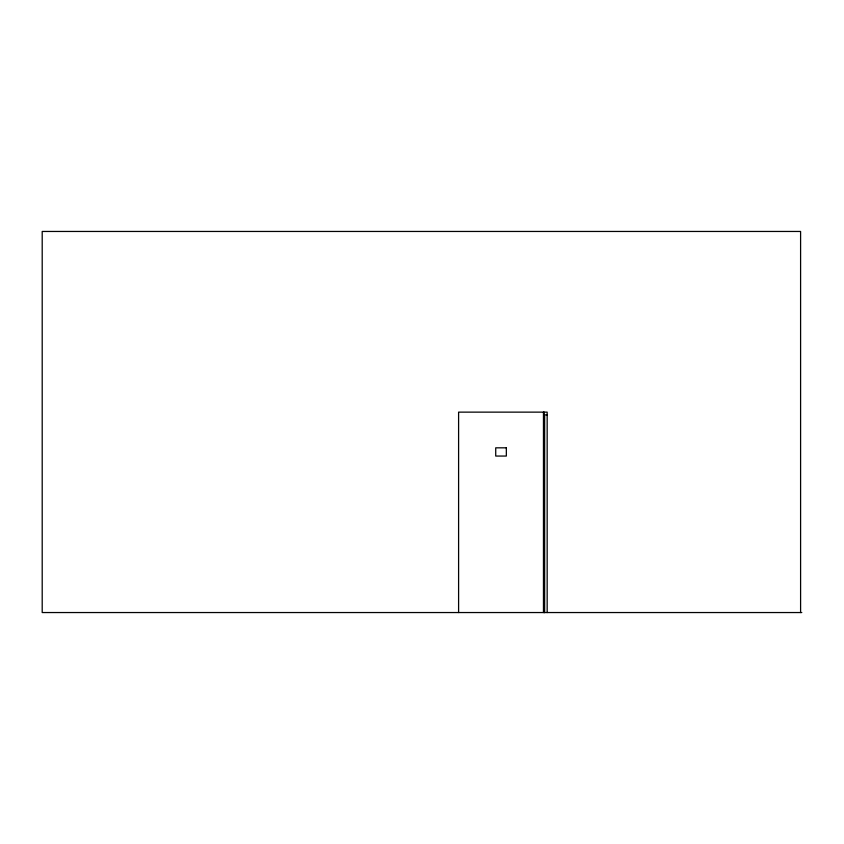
<?xml version="1.0" encoding="UTF-8"?>
<svg xmlns="http://www.w3.org/2000/svg" width="844" height="844" viewBox="0 0 844 844"><rect width="100%" height="100%" fill="white"/><g stroke="black" fill="none" stroke-linecap="round" stroke-linejoin="round"><path stroke-width="1.27" d="M547.165 414.879L544.591 414.879L544.591 612.544M801.8 612.544L42.2 612.544L42.2 231.456L800.597 231.456L800.597 612.544M547.165 612.544L547.165 412.136L458.598 412.136L458.598 612.544M544.422 414.879L544.422 612.544M544.18 412.136L544.18 612.544M543.462 412.136L543.462 612.544M506.337 447.826L495.723 447.826L495.723 456.055L506.337 456.055L506.337 447.826"/></g></svg>
